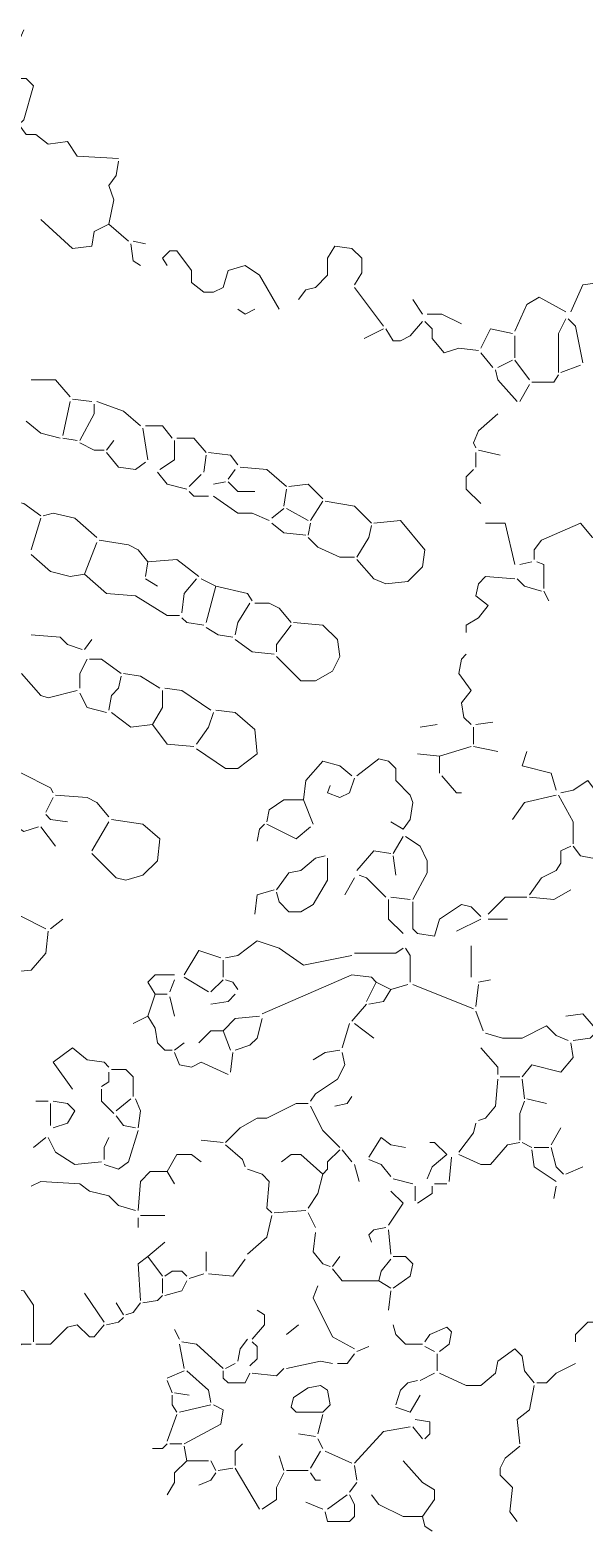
# Model space of a CAD drawing. Header units: millimetres. Extents: x 0 to 150953, y 0 to 85148.
# Drawn here: x 40902 to 47772, y 30326 to 48871 of the extents above; entities that cross this region are included whole.
import ezdxf

# ---------------------------------------------------------------- set-up
doc = ezdxf.new("R2010")
doc.units = ezdxf.units.MM
doc.layers.add('LINEWORK', color=7, linetype='CONTINUOUS', lineweight=0, plot=False)

msp = doc.modelspace()

# ---------------------------------------------------------------- linework, layer by layer
at = {"layer": 'LINEWORK'}
for points in [[(40826.518, 48871.298), (40705.999, 48600.126), (40615.608, 48509.735), (40615.608, 48328.953), (40675.868, 48268.696), (40856.649, 48268.696), (40947.04, 48178.306), (40826.518, 47756.486), (40766.259, 47696.218)], [(40766.259, 47696.218), (40856.649, 47575.704), (40977.171, 47575.704), (41127.822, 47455.179), (41368.863, 47485.313), (41489.385, 47304.531), (42001.599, 47274.397)], [(42001.599, 47244.264), (41971.47, 47063.482), (41881.08, 46942.968), (41941.339, 46762.187), (41881.08, 46460.88)], [(41037.431, 46521.137), (41429.126, 46159.576), (41670.167, 46189.708), (41700.298, 46370.489), (41881.08, 46460.88)], [(41881.08, 46460.88), (42122.121, 46249.967)], [(42152.252, 46219.839), (42182.381, 46008.926), (42272.771, 45948.666)], [(42182.381, 46249.967), (42333.034, 46219.839)], [(44924.236, 45707.622), (45014.627, 45858.276), (45014.627, 46039.057), (44894.105, 46159.576), (44683.195, 46189.708), (44592.804, 46039.057), (44592.804, 45828.144), (44442.151, 45677.494), (44321.632, 45647.363), (44231.241, 45526.841)], [(42604.206, 45948.666), (42543.944, 46039.057), (42634.335, 46129.448), (42724.725, 46129.448), (42905.507, 45888.404)], [(42905.507, 45888.404), (42905.507, 45737.754), (43056.16, 45617.232), (43176.68, 45617.232), (43297.202, 45677.494), (43357.461, 45888.404), (43568.374, 45948.666), (43749.156, 45828.144), (43990.197, 45406.322)], [(44924.236, 45677.494), (45285.8, 45195.409)], [(47967.396, 45737.754), (47756.48, 45707.622), (47605.832, 45376.19)], [(45647.363, 45526.841), (45767.885, 45346.059)], [(47545.57, 45376.19), (47214.135, 45556.972), (47063.487, 45466.581), (46912.834, 45135.149)], [(43477.983, 45406.322), (43568.374, 45346.059), (43688.896, 45406.322)], [(45767.885, 45255.668), (45617.232, 45074.887), (45496.712, 45014.627), (45406.322, 45014.627), (45315.931, 45165.278)], [(45798.013, 45255.668), (45888.404, 45165.278), (45888.404, 45044.758), (46039.057, 44863.977), (46219.839, 44924.236), (46460.88, 44894.105)], [(45828.144, 45346.059), (46008.926, 45346.059), (46249.967, 45225.54)], [(47545.57, 45285.8), (47455.179, 45105.018), (47455.179, 44622.933)], [(47575.698, 45285.8), (47666.089, 45195.409), (47756.48, 44743.455)], [(45285.8, 45165.278), (45044.758, 45044.758)], [(46882.706, 45105.018), (46611.533, 45165.278), (46491.009, 44924.236)], [(46912.834, 45074.887), (46912.834, 44803.714)], [(46491.009, 44863.977), (46641.662, 44683.195)], [(46882.706, 44773.586), (46701.924, 44683.195)], [(46912.834, 44773.586), (47093.616, 44532.542)], [(47726.352, 44713.323), (47485.308, 44622.933)], [(40916.909, 44532.542), (41218.213, 44532.542), (41398.994, 44321.632)], [(46671.79, 44653.064), (46701.924, 44532.542), (46942.963, 44261.369)], [(47455.179, 44592.804), (47394.917, 44502.413), (47123.744, 44502.413)], [(47093.616, 44472.282), (46973.097, 44261.369)], [(41398.994, 44261.369), (41308.604, 43839.546)], [(41429.126, 44291.501), (41670.167, 44261.369)], [(41700.298, 44231.241), (41700.298, 44110.719), (41519.516, 43779.287)], [(41730.426, 44261.369), (42061.861, 44140.85), (42272.771, 43960.068)], [(40856.649, 44020.328), (41037.431, 43869.678), (41278.472, 43809.415)], [(42333.034, 43960.068), (42543.944, 43960.068), (42664.466, 43809.415)], [(46701.924, 44110.719), (46460.88, 43899.806), (46400.618, 43749.156), (46430.752, 43688.896)], [(41308.604, 43809.415), (41489.385, 43779.287)], [(41941.339, 43779.287), (41850.948, 43658.765)], [(42302.903, 43929.937), (42363.162, 43538.243)], [(42694.597, 43779.287), (42694.597, 43538.243), (42513.815, 43417.724)], [(42724.725, 43809.415), (42935.638, 43809.415), (43086.289, 43628.634)], [(41519.516, 43749.156), (41700.298, 43658.765), (41820.817, 43658.765)], [(41850.948, 43628.634), (42001.599, 43447.852), (42212.512, 43417.724), (42333.034, 43508.114)], [(43086.289, 43598.505), (43056.16, 43387.592)], [(43116.42, 43628.634), (43387.592, 43598.505), (43477.983, 43477.983)], [(46430.752, 43628.634), (46430.752, 43447.852)], [(46460.88, 43658.765), (46732.053, 43598.505)], [(43447.852, 43417.724), (43357.461, 43297.202)], [(43508.114, 43447.852), (43839.546, 43417.724), (44080.588, 43206.811)], [(46400.618, 43417.724), (46310.227, 43327.333), (46310.227, 43176.68), (46491.009, 42995.898)], [(39741.828, 43357.461), (40043.132, 43327.333), (40223.914, 43176.68), (40374.564, 43176.68), (40525.217, 43056.16), (40826.518, 42995.898), (41037.431, 42845.247)], [(42483.684, 43387.592), (42604.206, 43236.942), (42845.247, 43176.68)], [(43026.029, 43357.461), (42875.379, 43206.811)], [(43327.333, 43267.07), (43176.68, 43236.942)], [(43357.461, 43267.07), (43477.983, 43146.551), (43688.896, 43146.551)], [(44110.719, 43206.811), (44351.76, 43236.942), (44532.542, 43056.16)], [(42875.379, 43146.551), (42935.638, 43086.289), (43116.42, 43086.289)], [(43176.68, 43086.289), (43477.983, 42875.379), (43658.765, 42875.379), (43869.678, 42784.988)], [(44080.588, 43176.68), (44050.459, 42965.769)], [(44532.542, 43026.029), (44381.891, 42784.988)], [(44562.673, 43026.029), (44924.236, 42965.769), (45135.149, 42754.857)], [(41067.562, 42845.247), (41188.082, 42875.379), (41459.254, 42815.116), (41730.426, 42574.075)], [(44050.459, 42935.638), (43899.806, 42815.116)], [(44080.588, 42935.638), (44351.76, 42784.988)], [(41037.431, 42815.116), (40916.909, 42423.425)], [(43899.806, 42754.857), (44050.459, 42634.335), (44321.632, 42604.206)], [(44381.891, 42754.857), (44351.76, 42604.206)], [(45165.278, 42754.857), (45496.712, 42784.988), (45798.013, 42423.425), (45767.885, 42212.512), (45587.103, 42031.73), (45315.931, 42001.599), (45165.278, 42061.861), (44954.367, 42302.903)], [(45135.149, 42724.725), (45105.018, 42574.075), (44954.367, 42333.034)], [(46551.271, 42754.857), (46792.315, 42754.857), (46912.834, 42242.643)], [(48328.959, 42393.293), (48178.306, 42604.206), (47877.005, 42574.075), (47726.352, 42754.857), (47244.269, 42543.944), (47153.878, 42423.425), (47153.878, 42302.903)], [(41730.426, 42513.815), (41579.776, 42122.121)], [(41760.558, 42543.944), (42122.121, 42483.684), (42242.643, 42423.425), (42363.162, 42272.771)], [(44351.76, 42574.075), (44472.282, 42453.553), (44743.455, 42333.034), (44924.236, 42333.034)], [(40916.909, 42363.162), (41157.953, 42152.252), (41398.994, 42091.99), (41579.776, 42122.121)], [(42363.162, 42272.771), (42724.725, 42302.903), (42995.898, 42091.99)], [(41579.776, 42122.121), (41850.948, 41881.08), (42212.512, 41850.948), (42604.206, 41609.907), (42754.857, 41609.907)], [(42363.162, 42272.771), (42333.034, 42091.99)], [(47123.744, 42272.771), (46973.097, 42242.643)], [(47184.007, 42272.771), (47274.397, 42242.643), (47274.397, 41941.339)], [(42333.034, 42061.861), (42483.684, 41971.47)], [(42965.769, 42061.861), (42815.116, 41881.08), (42784.988, 41640.036)], [(43026.029, 42061.861), (43206.811, 41971.47)], [(43206.811, 41971.47), (43086.289, 41519.516)], [(43206.811, 41971.47), (43598.505, 41881.08), (43658.765, 41790.689)], [(46912.834, 42061.861), (46551.271, 42091.99), (46460.88, 42001.599), (46430.752, 41850.948), (46581.399, 41730.426)], [(46942.963, 42061.861), (47033.353, 41971.47), (47244.269, 41911.208)], [(43628.634, 41760.558), (43477.983, 41519.516), (43447.852, 41368.863)], [(43688.896, 41760.558), (43869.678, 41760.558), (43990.197, 41700.298), (44140.85, 41519.516)], [(46581.399, 41730.426), (46460.88, 41579.776), (46310.227, 41489.385), (46310.227, 41398.994)], [(47274.397, 41911.208), (47334.66, 41790.689)], [(42784.988, 41579.776), (42845.247, 41519.516), (43056.16, 41489.385)], [(40916.909, 41368.863), (41278.472, 41338.735), (41368.863, 41248.344), (41549.645, 41188.082)], [(43086.289, 41459.254), (43236.942, 41368.863), (43417.724, 41338.735)], [(44170.979, 41519.516), (44532.542, 41489.385), (44713.323, 41308.604), (44743.455, 41097.691), (44653.064, 40916.909), (44442.151, 40796.39), (44261.369, 40796.39), (43960.068, 41097.691)], [(44140.85, 41489.385), (43960.068, 41248.344), (43960.068, 41157.953)], [(41670.167, 41308.604), (41579.776, 41188.082)], [(43447.852, 41308.604), (43658.765, 41157.953), (43929.937, 41127.822)], [(41609.907, 41067.562), (41519.516, 40886.781), (41519.516, 40705.999)], [(41640.036, 41067.562), (41790.689, 41067.562), (42031.73, 40886.781)], [(46310.227, 41127.822), (46249.967, 41067.562), (46219.839, 40886.781), (46370.489, 40675.868), (46249.967, 40525.217), (46280.099, 40344.436), (46370.489, 40254.045)], [(40796.39, 40886.781), (41037.431, 40615.608), (41127.822, 40585.477), (41489.385, 40675.868)], [(42031.73, 40856.649), (42001.599, 40705.999), (41911.208, 40615.608), (41881.08, 40434.827)], [(42061.861, 40886.781), (42272.771, 40856.649), (42513.815, 40705.999)], [(41519.516, 40645.737), (41609.907, 40464.955), (41850.948, 40404.695)], [(42543.944, 40675.868), (42543.944, 40464.955), (42423.425, 40254.045)], [(42574.075, 40705.999), (42784.988, 40675.868), (43146.551, 40434.827)], [(43206.811, 40434.827), (43447.852, 40404.695), (43688.896, 40193.783), (43719.024, 39892.482), (43477.983, 39711.7), (43327.333, 39711.7), (42965.769, 39952.741)], [(41911.208, 40404.695), (42152.252, 40223.914), (42423.425, 40254.045)], [(42423.425, 40254.045), (42604.206, 40013.001), (42935.638, 39982.872)], [(43176.68, 40404.695), (43116.42, 40223.914), (42965.769, 40013.001)], [(45948.666, 40254.045), (45737.754, 40223.914)], [(46641.662, 40284.173), (46430.752, 40254.045)], [(46400.618, 40223.914), (46400.618, 40013.001)], [(45707.622, 39892.482), (45978.795, 39862.35)], [(46370.489, 39982.872), (45978.795, 39862.35)], [(46400.618, 39982.872), (46701.924, 39922.61)], [(47063.487, 39922.61), (47003.225, 39741.828)], [(44894.105, 39621.309), (44743.455, 39741.828), (44532.542, 39802.091), (44321.632, 39561.047), (44291.501, 39320.006)], [(44954.367, 39621.309), (45225.54, 39832.219), (45346.059, 39802.091), (45436.45, 39711.7), (45436.45, 39561.047), (45617.232, 39380.265), (45647.363, 39289.874), (45617.232, 39078.964), (45526.841, 38958.442)], [(45978.795, 39862.35), (45978.795, 39651.438)], [(47003.225, 39741.828), (47364.788, 39651.438), (47425.051, 39440.528)], [(40555.346, 39681.569), (40796.39, 39651.438), (41157.953, 39470.656), (41188.082, 39410.396)], [(44924.236, 39591.178), (44863.977, 39410.396), (44743.455, 39350.137), (44592.804, 39410.396), (44622.933, 39500.787)], [(46008.926, 39621.309), (46189.708, 39410.396), (46249.967, 39410.396)], [(47485.308, 39410.396), (47635.961, 39440.528), (47816.742, 39561.047), (47997.524, 39320.006), (48208.434, 39320.006)], [(41188.082, 39350.137), (41097.691, 39169.355)], [(41218.213, 39380.265), (41609.907, 39350.137), (41730.426, 39289.874), (41881.08, 39109.093)], [(44291.501, 39320.006), (44050.459, 39320.006), (43869.678, 39199.484), (43839.546, 39048.833)], [(44291.501, 39320.006), (44412.023, 39018.702)], [(47425.051, 39380.265), (47033.353, 39289.874), (46882.706, 39078.964)], [(47455.179, 39380.265), (47635.961, 39048.833), (47635.961, 38777.661)], [(41097.691, 39139.224), (41157.953, 39078.964), (41368.863, 39048.833)], [(40645.737, 39048.833), (40826.518, 38928.311), (41007.3, 38988.573)], [(41037.431, 38988.573), (41218.213, 38747.532)], [(41881.08, 39048.833), (41670.167, 38687.27)], [(41911.208, 39078.964), (42302.903, 39018.702), (42513.815, 38837.923), (42483.684, 38566.751), (42302.903, 38385.969), (42091.99, 38325.707)], [(43809.415, 39018.702), (43749.156, 38958.442), (43719.024, 38807.789)], [(43839.546, 39018.702), (44201.11, 38837.923), (44381.891, 38988.573)], [(45376.19, 39048.833), (45526.841, 38958.442)], [(45526.841, 38868.051), (45406.322, 38657.141)], [(45556.972, 38868.051), (45737.754, 38747.532), (45828.144, 38566.751), (45828.144, 38416.097), (45647.363, 38084.663)], [(48630.26, 38898.183), (48389.216, 38837.923), (48208.434, 38717.398), (47877.005, 38596.879), (47726.352, 38627.007), (47635.961, 38747.532)], [(41670.167, 38657.141), (41971.47, 38355.835), (42091.99, 38325.707)], [(44562.673, 38627.007), (44442.151, 38596.879), (44261.369, 38446.226), (44110.719, 38416.097), (43960.068, 38205.187)], [(44592.804, 38596.879), (44592.804, 38325.707), (44412.023, 38024.406), (44261.369, 37934.015), (44110.719, 37934.015), (43990.197, 38054.534), (43960.068, 38175.053)], [(45376.19, 38657.141), (45165.278, 38687.27), (44954.367, 38446.226)], [(45406.322, 38627.007), (45436.45, 38385.969)], [(47605.832, 38747.532), (47485.308, 38687.27), (47485.308, 38536.617), (47425.051, 38446.226), (47244.269, 38355.835), (47093.616, 38144.925)], [(43929.937, 38205.187), (43719.024, 38144.925), (43688.896, 37903.881)], [(44924.236, 38355.835), (44803.714, 38144.925)], [(44984.496, 38385.969), (45074.887, 38355.835), (45315.931, 38114.797)], [(47605.832, 38205.187), (47394.917, 38084.663), (47093.616, 38114.797)], [(45346.059, 38084.663), (45346.059, 37843.624), (45526.841, 37662.842)], [(45376.19, 38114.797), (45617.232, 38084.663)], [(45647.363, 38054.534), (45647.363, 37723.099)], [(46491.009, 37873.752), (46370.489, 37994.272), (46249.967, 38024.406), (45978.795, 37843.624), (45918.535, 37632.708), (45707.622, 37662.842), (45647.363, 37723.099)], [(47063.487, 38114.797), (46792.315, 38114.797), (46581.399, 37903.881)], [(40555.346, 37873.752), (40796.39, 37873.752), (41097.691, 37723.099)], [(41308.604, 37843.624), (41157.953, 37723.099)], [(46491.009, 37843.624), (46189.708, 37692.971)], [(46581.399, 37843.624), (46822.443, 37843.624)], [(41127.822, 37692.971), (41097.691, 37421.798), (40916.909, 37210.888), (40615.608, 37180.754), (40374.564, 37421.798)], [(43719.024, 37572.452), (43477.983, 37391.67), (43327.333, 37361.536)], [(43719.024, 37572.452), (43990.197, 37482.061), (44291.501, 37271.145), (44894.105, 37391.67)], [(45526.841, 37482.061), (45436.45, 37421.798), (44924.236, 37421.798)], [(45556.972, 37482.061), (45617.232, 37391.67), (45617.232, 37060.235)], [(46370.489, 37512.189), (46370.489, 37120.498)], [(43267.07, 37361.536), (42995.898, 37451.927), (42815.116, 37150.626)], [(43297.202, 37331.408), (43297.202, 37120.498)], [(42694.597, 37150.626), (42453.553, 37150.626), (42363.162, 37060.235), (42453.553, 36909.582)], [(42694.597, 37090.364), (42634.335, 36939.716)], [(42815.116, 37120.498), (43116.42, 36939.716)], [(43297.202, 37090.364), (43146.551, 36939.716)], [(43327.333, 37090.364), (43417.724, 37060.235), (43477.983, 36969.844)], [(45195.409, 37060.235), (45135.149, 37120.498), (44894.105, 37150.626), (43779.287, 36668.543)], [(46611.533, 37090.364), (46460.88, 37060.235)], [(42453.553, 36909.582), (42363.162, 36638.409)], [(42453.553, 36909.582), (42604.206, 36909.582)], [(43447.852, 36909.582), (43357.461, 36819.191), (43146.551, 36789.063)], [(45195.409, 37060.235), (45074.887, 36819.191)], [(45376.19, 36969.844), (45285.8, 36819.191), (45105.018, 36789.063)], [(45195.409, 37060.235), (45376.19, 36969.844)], [(45587.103, 37030.107), (45376.19, 36969.844)], [(45647.363, 37030.107), (46400.618, 36728.8)], [(46460.88, 37030.107), (46430.752, 36758.934)], [(42634.335, 36879.453), (42694.597, 36638.409)], [(45074.887, 36789.063), (44894.105, 36578.153)], [(42363.162, 36638.409), (42182.381, 36548.019)], [(42363.162, 36638.409), (42453.553, 36487.762), (42483.684, 36306.98), (42574.075, 36216.589), (42664.466, 36216.589)], [(43749.156, 36638.409), (43447.852, 36608.281), (43297.202, 36457.628)], [(43779.287, 36608.281), (43719.024, 36367.237), (43628.634, 36276.846), (43447.852, 36216.589)], [(44863.977, 36548.019), (44773.586, 36246.718)], [(44924.236, 36548.019), (45165.278, 36367.237)], [(46430.752, 36698.672), (46521.143, 36457.628)], [(47545.57, 36638.409), (47756.48, 36668.543), (47937.262, 36457.628)], [(43297.202, 36457.628), (43146.551, 36457.628), (42995.898, 36306.98)], [(43297.202, 36457.628), (43387.592, 36216.589)], [(46551.271, 36427.499), (46762.181, 36367.237), (47003.225, 36367.237), (47304.526, 36517.89), (47425.051, 36397.371), (47575.698, 36337.109)], [(47907.133, 36427.499), (47846.871, 36367.237), (47635.961, 36337.109)], [(41188.082, 36065.936), (41429.126, 36246.718), (41609.907, 36096.065), (41820.817, 36065.936), (41881.08, 36005.674)], [(42815.116, 36306.98), (42694.597, 36216.589)], [(42694.597, 36186.455), (42754.857, 36035.808), (42905.507, 36005.674), (43026.029, 36065.936), (43357.461, 35915.283)], [(43417.724, 36186.455), (43387.592, 35945.417)], [(44773.586, 36186.455), (44803.714, 36035.808), (44713.323, 35855.026), (44442.151, 35674.244), (44381.891, 35583.854)], [(44743.455, 36216.589), (44562.673, 36186.455), (44412.023, 36096.065)], [(46491.009, 36246.718), (46701.924, 36005.674), (46701.924, 35915.283)], [(47605.832, 36306.98), (47635.961, 36126.199), (47485.308, 35945.417)], [(41188.082, 36065.936), (41429.126, 35734.501)], [(47485.308, 35945.417), (47123.744, 36035.808), (47003.225, 35885.155)], [(41881.08, 35945.417), (41881.08, 35824.892), (41790.689, 35764.635)], [(41911.208, 35975.545), (42091.99, 35975.545), (42182.381, 35885.155), (42182.381, 35644.11)], [(46701.924, 35855.026), (46671.79, 35523.591), (46551.271, 35372.938), (46460.88, 35342.81)], [(46732.053, 35885.155), (46973.097, 35885.155)], [(47003.225, 35855.026), (47033.353, 35613.982)], [(41790.689, 35734.501), (41790.689, 35583.854), (41941.339, 35433.2)], [(42152.252, 35613.982), (41971.47, 35463.329)], [(42212.512, 35613.982), (42272.771, 35463.329), (42242.643, 35252.419)], [(44894.105, 35644.11), (44833.845, 35553.72), (44683.195, 35523.591)], [(47063.487, 35613.982), (47304.526, 35553.72)], [(40977.171, 35583.854), (41127.822, 35583.854)], [(41157.953, 35553.72), (41157.953, 35282.547)], [(41188.082, 35583.854), (41368.863, 35553.72), (41459.254, 35463.329), (41368.863, 35312.681), (41188.082, 35252.419)], [(44351.76, 35553.72), (44201.11, 35553.72), (43839.546, 35372.938), (43719.024, 35372.938), (43508.114, 35252.419), (43327.333, 35071.637)], [(44381.891, 35523.591), (44532.542, 35222.29), (44743.455, 35011.375)], [(47033.353, 35583.854), (46973.097, 35433.2), (46973.097, 35101.766)], [(41971.47, 35403.072), (42061.861, 35282.547), (42212.512, 35252.419)], [(46430.752, 35312.681), (46400.618, 35192.156), (46219.839, 34951.118)], [(47485.308, 35252.419), (47364.788, 35041.509)], [(41097.691, 35131.9), (40947.04, 35011.375)], [(41127.822, 35131.9), (41218.213, 34951.118), (41459.254, 34800.465), (41790.689, 34830.593)], [(42242.643, 35222.29), (42122.121, 34830.593), (42001.599, 34740.202), (41820.817, 34800.465)], [(41881.08, 35131.9), (41820.817, 35011.375), (41820.817, 34860.727)], [(43026.029, 35101.766), (43297.202, 35071.637)], [(45255.668, 35131.9), (45105.018, 34890.856)], [(45255.668, 35131.9), (45376.19, 35041.509), (45556.972, 35011.375)], [(45858.276, 35071.637), (45918.535, 35071.637), (46069.186, 34920.984)], [(46973.097, 35071.637), (46822.443, 35041.509), (46611.533, 34800.465), (46491.009, 34800.465), (46219.839, 34920.984)], [(47003.225, 35071.637), (47123.744, 35011.375)], [(43026.029, 34830.593), (42905.507, 34920.984), (42724.725, 34920.984), (42604.206, 34710.074)], [(43327.333, 35041.509), (43538.243, 34860.727), (43568.374, 34770.336)], [(44020.328, 34830.593), (44140.85, 34920.984), (44261.369, 34920.984), (44532.542, 34679.945)], [(44743.455, 34981.246), (44592.804, 34830.593), (44592.804, 34740.202), (44532.542, 34679.945)], [(44773.586, 34981.246), (44894.105, 34830.593)], [(46069.186, 34920.984), (45888.404, 34770.336), (45828.144, 34619.683)], [(46129.448, 34890.856), (46099.317, 34589.555)], [(47123.744, 34981.246), (47153.878, 34770.336), (47425.051, 34589.555)], [(47153.878, 35011.375), (47334.66, 35011.375)], [(47364.788, 35011.375), (47425.051, 34770.336), (47515.442, 34679.945)], [(42604.206, 34710.074), (42393.293, 34710.074), (42272.771, 34589.555), (42242.643, 34227.991)], [(42604.206, 34710.074), (42694.597, 34559.421)], [(43598.505, 34740.202), (43779.287, 34679.945), (43869.678, 34589.555), (43839.546, 34258.12), (43899.806, 34197.857)], [(44532.542, 34679.945), (44472.282, 34438.901), (44351.76, 34258.12)], [(44924.236, 34800.465), (44984.496, 34589.555)], [(45105.018, 34860.727), (45255.668, 34800.465), (45376.19, 34649.811)], [(47756.48, 34770.336), (47545.57, 34679.945)], [(40916.909, 34529.292), (41037.431, 34589.555), (41519.516, 34559.421), (41640.036, 34469.03), (41881.08, 34408.773), (42001.599, 34288.248), (42212.512, 34227.991)], [(45406.322, 34619.683), (45647.363, 34559.421)], [(45677.494, 34529.292), (45677.494, 34348.511)], [(45888.404, 34529.292), (45888.404, 34438.901), (45707.622, 34318.382)], [(45918.535, 34559.421), (46069.186, 34559.421)], [(47425.051, 34529.292), (47394.917, 34378.639)], [(45526.841, 34318.382), (45346.059, 34047.21)], [(45376.19, 34469.03), (45526.841, 34318.382)], [(42242.643, 34137.601), (42242.643, 34017.076)], [(42272.771, 34167.729), (42574.075, 34167.729)], [(43899.806, 34167.729), (43839.546, 33896.557), (43598.505, 33685.646)], [(44321.632, 34227.991), (43929.937, 34197.857)], [(44351.76, 34197.857), (44442.151, 34017.076)], [(44442.151, 33956.819), (44412.023, 33715.775), (44532.542, 33565.122), (44622.933, 33534.993)], [(45315.931, 34017.076), (45165.278, 33986.947), (45105.018, 33926.685), (45135.149, 33836.294)], [(45346.059, 33986.947), (45376.19, 33685.646)], [(42574.075, 33836.294), (42363.162, 33655.513)], [(42363.162, 33655.513), (42242.643, 33565.122), (42272.771, 33113.168)], [(42363.162, 33655.513), (42543.944, 33414.474)], [(43086.289, 33715.775), (43086.289, 33474.731)], [(43568.374, 33625.384), (43417.724, 33414.474), (43116.42, 33444.602)], [(44743.455, 33655.513), (44653.064, 33534.993)], [(45376.19, 33625.384), (45255.668, 33474.731), (45225.54, 33354.212)], [(45406.322, 33655.513), (45556.972, 33655.513), (45647.363, 33565.122), (45617.232, 33414.474), (45406.322, 33263.821)], [(42543.944, 33384.34), (42543.944, 33203.558)], [(42574.075, 33414.474), (42664.466, 33474.731), (42784.988, 33474.731), (42845.247, 33414.474)], [(43056.16, 33444.602), (42875.379, 33384.34)], [(44653.064, 33504.865), (44773.586, 33354.212), (45225.54, 33354.212)], [(40555.346, 33263.821), (40826.518, 33233.692), (40947.04, 33052.911), (40947.04, 32600.957)], [(41579.776, 33203.558), (41820.817, 32841.995)], [(42845.247, 33354.212), (42784.988, 33233.692), (42574.075, 33173.43)], [(44472.282, 33293.949), (44412.023, 33143.302), (44653.064, 32661.214), (44924.236, 32510.566)], [(45225.54, 33354.212), (45376.19, 33263.821)], [(45376.19, 33233.692), (45346.059, 32992.648)], [(41971.47, 33083.039), (42061.861, 32932.386)], [(42272.771, 33083.039), (42182.381, 32962.52), (42091.99, 32932.386)], [(42543.944, 33173.43), (42483.684, 33113.168), (42302.903, 33083.039)], [(42061.861, 32902.258), (42001.599, 32841.995), (41850.948, 32811.867)], [(43719.024, 32992.648), (43809.415, 32932.386), (43809.415, 32811.867), (43658.765, 32631.085)], [(48057.786, 32751.604), (47967.396, 32841.995), (47816.742, 32841.995), (47666.089, 32691.347), (47666.089, 32600.957)], [(41820.817, 32811.867), (41700.298, 32661.214), (41640.036, 32661.214), (41489.385, 32811.867), (41368.863, 32781.738), (41157.953, 32570.823), (40977.171, 32570.823)], [(42694.597, 32751.604), (42754.857, 32631.085)], [(44231.241, 32811.867), (44080.588, 32691.347)], [(45406.322, 32811.867), (45436.45, 32691.347), (45556.972, 32570.823), (45767.885, 32570.823)], [(45798.013, 32600.957), (45858.276, 32691.347), (46069.186, 32781.738), (46129.448, 32721.476), (46099.317, 32570.823), (45978.795, 32480.432)], [(40916.909, 32570.823), (40796.39, 32570.823), (40645.737, 32420.175), (40314.305, 32450.303)], [(42754.857, 32570.823), (42815.116, 32269.522)], [(42784.988, 32600.957), (42965.769, 32570.823), (43297.202, 32269.522)], [(43598.505, 32631.085), (43508.114, 32510.566), (43477.983, 32359.913)], [(43658.765, 32600.957), (43719.024, 32540.694), (43719.024, 32390.041), (43628.634, 32299.65)], [(45105.018, 32540.694), (44954.367, 32480.432)], [(45798.013, 32540.694), (45918.535, 32480.432)], [(45978.795, 32209.259), (46310.227, 32058.612), (46491.009, 32058.612), (46671.79, 32209.259), (46701.924, 32359.913), (46912.834, 32510.566), (47003.225, 32420.175), (47033.353, 32239.393), (47153.878, 32088.74)], [(43447.852, 32329.784), (43327.333, 32269.522)], [(44050.459, 32269.522), (43960.068, 32179.131), (43658.765, 32209.259)], [(44653.064, 32329.784), (44502.413, 32359.913), (44080.588, 32269.522)], [(44924.236, 32450.303), (44833.845, 32329.784), (44713.323, 32329.784)], [(45948.666, 32450.303), (45948.666, 32239.393)], [(47666.089, 32329.784), (47425.051, 32209.259), (47304.526, 32088.74), (47184.007, 32088.74)], [(42815.116, 32239.393), (42604.206, 32149.003)], [(42604.206, 32118.869), (42664.466, 31968.221)], [(42845.247, 32239.393), (43116.42, 31998.349), (43146.551, 31847.696)], [(43297.202, 32239.393), (43297.202, 32149.003), (43357.461, 32088.74), (43568.374, 32088.74), (43628.634, 32209.259)], [(45707.622, 32118.869), (45587.103, 32088.74), (45496.712, 31998.349), (45436.45, 31817.568)], [(45918.535, 32209.259), (45737.754, 32118.869)], [(42664.466, 31938.087), (42664.466, 31817.568), (42724.725, 31727.177)], [(42694.597, 31968.221), (42875.379, 31938.087)], [(45737.754, 31938.087), (45617.232, 31727.177)], [(47153.878, 32058.612), (47093.616, 31757.305), (46942.963, 31636.786), (46973.097, 31335.485)], [(43146.551, 31817.568), (42754.857, 31727.177)], [(43176.68, 31817.568), (43297.202, 31757.305), (43267.07, 31576.524), (42815.116, 31335.485)], [(45436.45, 31787.439), (45617.232, 31727.177)], [(42724.725, 31697.048), (42604.206, 31365.614)], [(44532.542, 31697.048), (44472.282, 31456.004)], [(45617.232, 31546.395), (45285.8, 31486.133), (44924.236, 31094.441)], [(45647.363, 31546.395), (45767.885, 31395.742)], [(45677.494, 31636.786), (45858.276, 31606.658), (45858.276, 31456.004), (45798.013, 31395.742)], [(44231.241, 31456.004), (44442.151, 31425.876)], [(44472.282, 31395.742), (44532.542, 31275.223)], [(42604.206, 31335.485), (42543.944, 31275.223), (42423.425, 31275.223)], [(42634.335, 31335.485), (42784.988, 31335.485)], [(42815.116, 31305.351), (42845.247, 31124.57)], [(43538.243, 31335.485), (43447.852, 31245.094), (43447.852, 31064.313)], [(43990.197, 31184.832), (44050.459, 31004.05)], [(44502.413, 31245.094), (44381.891, 31034.179)], [(44562.673, 31245.094), (44894.105, 31094.441)], [(46973.097, 31305.351), (46792.315, 31154.704), (46732.053, 31034.179), (46732.053, 30943.788), (46882.706, 30793.14), (46852.572, 30491.834), (46942.963, 30371.315)], [(42845.247, 31124.57), (42694.597, 30973.922), (42694.597, 30853.397), (42604.206, 30702.749)], [(42845.247, 31124.57), (43116.42, 31124.57)], [(43206.811, 30973.922), (43146.551, 30883.531), (42995.898, 30823.269)], [(43146.551, 31124.57), (43206.811, 31004.05)], [(43417.724, 31034.179), (43236.942, 31004.05)], [(43447.852, 31034.179), (43749.156, 30521.968)], [(44050.459, 30973.922), (43960.068, 30793.14), (43960.068, 30642.487), (43779.287, 30521.968)], [(44080.588, 31004.05), (44351.76, 31004.05)], [(44381.891, 30973.922), (44442.151, 30883.531), (44502.413, 30883.531)], [(44924.236, 31064.313), (44954.367, 30883.531)], [(45526.841, 31124.57), (45767.885, 30853.397), (45918.535, 30763.006), (45918.535, 30642.487), (45767.885, 30431.577)], [(44954.367, 30853.397), (44863.977, 30732.878)], [(44321.632, 30612.359), (44532.542, 30521.968)], [(44863.977, 30702.749), (44924.236, 30582.225), (44924.236, 30431.577), (44863.977, 30371.315), (44592.804, 30371.315), (44562.673, 30491.834)], [(44833.845, 30702.749), (44592.804, 30521.968)], [(45135.149, 30702.749), (45225.54, 30582.225), (45526.841, 30431.577), (45767.885, 30431.577)], [(45767.885, 30431.577), (45798.013, 30311.052), (45888.404, 30250.795)]]:
    msp.add_lwpolyline(points, dxfattribs=at)
msp.add_lwpolyline([(44622.933, 31817.568), (44532.542, 31727.177), (44201.11, 31727.177), (44140.85, 31787.439), (44170.979, 31907.959), (44351.76, 32028.478), (44502.413, 32058.612), (44592.804, 31998.349)], close=True, dxfattribs=at)

doc.saveas('drawing.dxf')
